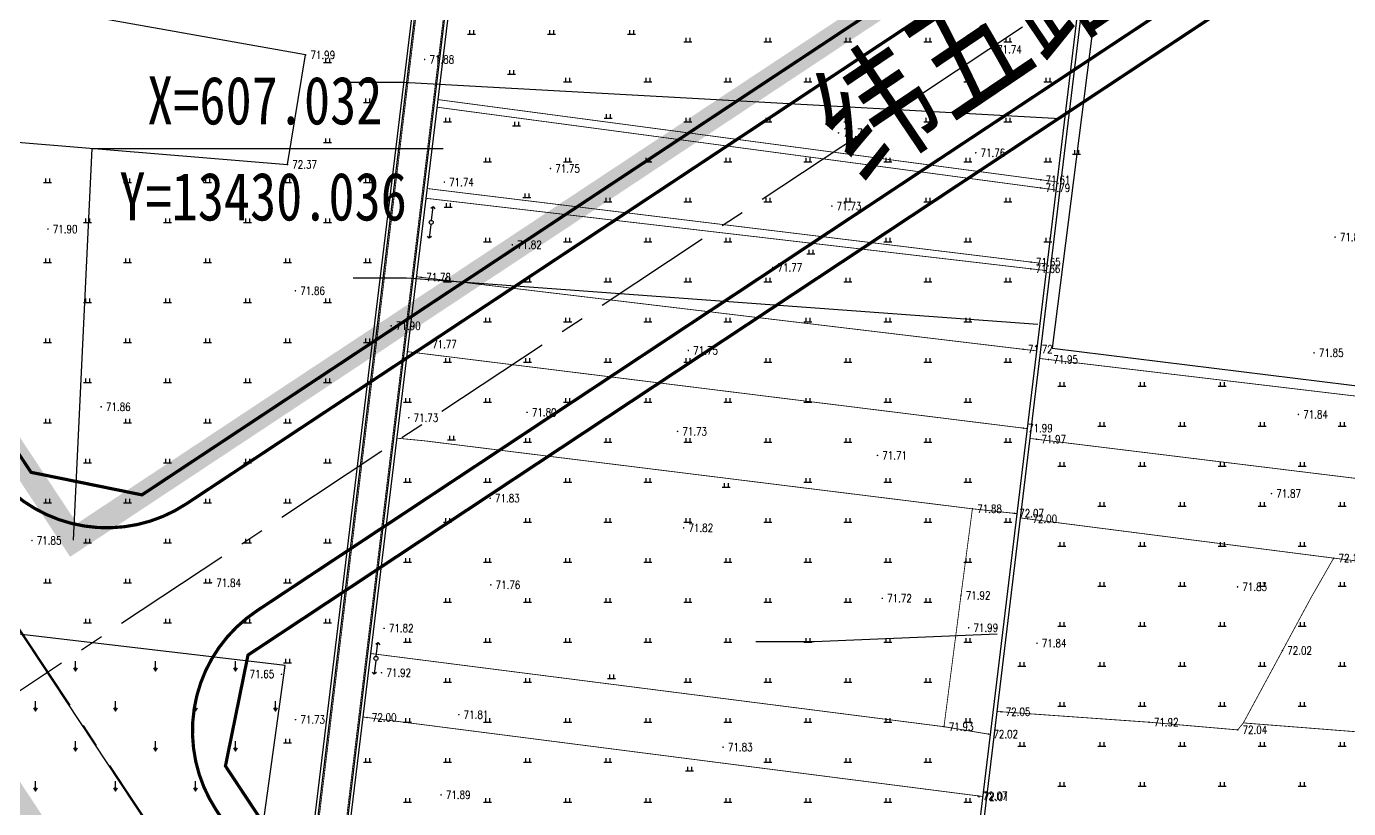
# Model space of a CAD drawing. Extents: x 10519 to 17598, y -625 to 2857.
# Drawn here: x 13424.2 to 13589.3, y 573.5 to 671.2 of the extents above; entities that cross this region are included whole.
import ezdxf
from ezdxf.enums import TextEntityAlignment as Align

# ---------------------------------------------------------------- set-up
doc = ezdxf.new("R2010")
doc.units = 0
doc.header["$MEASUREMENT"] = 0
for name, pattern in [('CENTER', [2, 1.25, -0.25, 0.25, -0.25]), ('CENTERX2', [4, 2.5, -0.5, 0.5, -0.5]), ('L94', [8, 5, -1.5, 0, -1.5])]:
    doc.linetypes.add(name, pattern=pattern)
doc.layers.get('0').update_dxf_attribs({"linetype": 'CONTINUOUS'})
for name, color, linetype in [('00000衢化东路中线', 1, 'CENTER'), ('00000道路边线', 2, 'CONTINUOUS'), ('000道路名称', 6, 'CONTINUOUS'), ('ASSIST', 252, 'CONTINUOUS'), ('DM-坐标', 7, 'CONTINUOUS'), ('GCD', 224, 'CONTINUOUS'), ('JZD', 1, 'CONTINUOUS'), ('ZJ', 7, 'CONTINUOUS')]:
    doc.layers.add(name, color=color, linetype=linetype)
doc.styles.add('DIMST', font='SimSun.ttf', dxfattribs={"width": 0.8})
doc.styles.add('HZ', font='txt8.shx', dxfattribs={"width": 0.8, "bigfont": 'hz.shx'})
doc.styles.add('黑体', font='SIMHEI.TTF', dxfattribs={"width": 0.8})

# ---------------------------------------------------------------- blocks, each defined once
blk = doc.blocks.new('gc120')
for p, q in [((-0.5, 0.87), (0, 0)), ((0, 0), (0, 2.5)), ((0, 0), (0.5, 0.87))]:
    blk.add_line(p, q)
blk = doc.blocks.new('gc119')
for p, q in [((-1, 0), (1, 0)), ((-0.5, 1), (-0.5, 0)), ((0.5, 1), (0.5, 0))]:
    blk.add_line(p, q)
blk = doc.blocks.new('gc170')
at = {"linetype": 'Continuous'}
blk.add_circle((0, 0), 0.5, dxfattribs=at)
blk = doc.blocks.new('gc013b')
at = {"linetype": 'Continuous'}
blk.add_line((0.5, 0), (4, 0), dxfattribs=at)
at = {"linetype": 'Continuous', "flags": 128}
blk.add_lwpolyline([(3.5, 0.5), (4, 0), (3.5, -0.5)], dxfattribs=at)
blk = doc.blocks.new('GC200')
at = {"linetype": 'Continuous', "const_width": 0.2, "flags": 128}
blk.add_lwpolyline([(-0.1, 0, 1), (0.1, 0, 1)], format="xyb", close=True, dxfattribs=at)

msp = doc.modelspace()

# ---------------------------------------------------------------- linework, layer by layer
at = {"layer": '00000衢化东路中线', "color": 6, "linetype": 'CENTERX2', "ltscale": 6}
for p, q in [((13562.07, 386.26), (13247.57, 861.47)), ((13562.07, 386.26), (13247.57, 861.47)), ((13708.73, 777.09), (13155.85, 411.18))]:
    msp.add_line(p, q, dxfattribs=at)
at = {"layer": '00000道路边线', "const_width": 0.4}
for points in [[(13407.08, 938.53, 0.283572), (13380.85, 937.69, -0.283572), (13407.08, 938.53), (13666.31, 789.88, -0.558152), (13667.29, 759.25), (13444.14, 611.57, -0.414214), (13419.19, 616.64), (13273.56, 836.7), (13406.28, 636.16)], [(13527, 647.22), (13452.97, 598.22, 0.414214), (13447.89, 573.28), (13556.46, 409.23, 0.342677), (13577.38, 402.16), (13603.04, 411.08, 0.034015), (13641.8, 427.57), (13798.93, 504.44), (13908.41, 558, 0.372894), (13921.22, 588.12), (13845.8, 822.07, 0.46943), (13824.38, 830.66), (13712.85, 770.22), (13452.97, 598.22)], [(13601.4, 415.8, 0.034046), (13639.57, 432.05), (13797.9, 509.5), (13908.94, 563.82, 0.372894), (13919.19, 587.92), (13843.78, 821.82, 0.46943), (13828.07, 828.11), (13714.91, 766.79), (13451.84, 592.68), (13449.02, 578.82), (13560.84, 409.86), (13572.73, 405.84), (13601.4, 415.8)]]:
    msp.add_lwpolyline(points, format="xyb", dxfattribs=at)
for points in [[(13277.03, 838.7), (13282.74, 866.76), (13385.61, 934.84), (13402.52, 935.38), (13666.5, 784.01), (13667.14, 763.95), (13438.59, 612.69), (13424.73, 615.51), (13277.03, 838.7), (13282.74, 866.76), (13385.61, 934.84), (13282.74, 866.76), (13277.03, 838.7), (13413.74, 632.12)], [(13538.65, 650.13), (13457.83, 596.64)]]:
    msp.add_lwpolyline(points, dxfattribs=at)
at = {"layer": 'ASSIST', "color": 252, "flags": 128}
msp.add_lwpolyline([(13247.56, 861.47), (13247.56, 861.47), (13394, 957), (13947, 617), (13562, 386)], close=True, dxfattribs=at)
at = {"layer": 'ASSIST', "color": 252}
for points in [[(13502.84, 891), (13479.65, 699.22), (13456.78, 510.27), (13451.96, 471.14), (13446.25, 424.72), (13440.27, 374.98)], [(13440.77, 374.87), (13446.75, 424.9), (13452.38, 470.47), (13457.17, 510.24), (13480.09, 699.1), (13503.35, 890.9)], [(13498.88, 891.45), (13498.86, 891.35), (13475.91, 702.23), (13450.69, 494.26), (13449.12, 483.2), (13448.56, 476.68), (13442.22, 424.55)], [(13442.64, 424.52), (13448.95, 476.03), (13476.24, 701.81), (13499.42, 891.27), (13499.43, 891.39)]]:
    msp.add_lwpolyline(points, dxfattribs=at)
at = {"layer": 'ASSIST', "color": 252, "const_width": 0.1, "flags": 128}
msp.add_lwpolyline([(13502.7, 891.02), (13479.84, 701.94), (13456.97, 512.99), (13452.15, 473.86), (13446.44, 427.44), (13440.45, 377.7)], dxfattribs=at)
at = {"layer": 'ASSIST', "color": 252, "const_width": 0.1}
msp.add_lwpolyline([(13443.12, 427.41), (13449.44, 478.92), (13476.72, 704.7), (13499.56, 891.37)], dxfattribs=at)
at = {"layer": 'ASSIST', "color": 252, "elevation": 71.93, "flags": 128}
msp.add_lwpolyline([(13535.03, 499.29), (13563.65, 736.52), (13574.2, 826.72), (13580.68, 880.33)], dxfattribs=at)
at = {"layer": 'ASSIST', "color": 252, "flags": 128}
for points in [[(13563.01, 735.45), (13534.5, 499.34)], [(13372.04, 519.52), (13447.91, 510.66), (13451.78, 539.1), (13455.61, 538.92), (13458.89, 565.47), (13453, 566.11), (13456.47, 591.38), (13381.77, 600.18)]]:
    msp.add_lwpolyline(points, dxfattribs=at)
for points, elevation in [([(13637.13, 679.14), (13559.66, 688.79), (13552.33, 631.01), (13629.89, 621.44)], 71.87), ([(13456.77, 653.96), (13459.04, 667.65), (13395.66, 678.96), (13391.75, 659.32)], 72.37)]:
    msp.add_lwpolyline(points, close=True, dxfattribs=dict(at, elevation=elevation))
at = {"layer": 'ASSIST', "color": 252, "const_width": 0.1, "flags": 128}
for points, elevation in [([(13475.48, 661.12), (13552.79, 650.78)], 71.79), ([(13552.91, 651.79), (13475.6, 662.07)], 71.61), ([(13551.67, 641.53), (13474.25, 650.96)], 71.65), ([(13474.1, 649.74), (13551.57, 640.71)], 71.72), ([(13472.91, 639.94), (13550.36, 630.68)], 71.78), ([(13549.19, 620.97), (13471.78, 630.58)], 71.98), ([(13550.77, 629.73), (13630.85, 620.2)], 71.95), ([(13470.47, 619.77), (13473.84, 619.45), (13542.35, 610.95), (13547.9, 610.35)], 71.73), ([(13549.56, 619.74), (13629.57, 609.93)], 71.97), ([(13538.8, 583.73), (13540.92, 600.13), (13542.35, 610.95)], 71.93), ([(13628.3, 599.75), (13587.49, 604.79), (13548.36, 609.81)], 72.12), ([(13587.49, 604.79), (13584.67, 599.87), (13581.09, 593.24), (13576.2, 584.2), (13575.5, 583.33), (13564.42, 584.29), (13545.45, 585.63)], 72.12), ([(13544.57, 582.77), (13538.8, 583.73), (13467.2, 592.87)], 71.93), ([(13466.24, 584.94), (13543.64, 575.01)], 72), ([(13625.85, 580.14), (13622.38, 581.36), (13610.68, 582.08), (13608.17, 581.7), (13576.2, 584.2)], 72.15)]:
    msp.add_lwpolyline(points, dxfattribs=dict(at, elevation=elevation))
at = {"layer": 'DM-坐标', "linetype": 'ByBlock'}
msp.add_line((13432.36, 655.97, 72.37), (13476.22, 655.97, 72.37), dxfattribs=at)
at = {"layer": 'DM-坐标', "linetype": 'ByBlock', "elevation": 72.37}
msp.add_lwpolyline([(13430.04, 607.03), (13432.36, 655.97)], dxfattribs=at)
at = {"layer": 'JZD', "linetype": 'L94', "ltscale": 2, "flags": 128}
msp.add_lwpolyline([(13268.34, 851.36, 3, 3, 0), (13248.54, 838.27, 3, 3, 0), (13558.91, 369.28, 3, 3, 0), (13611.24, 387.46, 3, 3, 0.033868), (13652.96, 405.2, 3, 3, 0), (13913.06, 532.44, 3, 3, 0), (13894.6, 572.84, 3, 3, 0), (13860.14, 593.14, 3, 3, 0), (13886.5, 637.91, 3, 3, 0.035272), (13890.89, 646.74, 3, 3, 0), (13896.13, 659.44, 3, 3, 0), (13836.59, 844.12, 3, 3, 0), (13693.23, 768.68, 3, 3, 0), (13683.08, 774.5, 3, 3, 0), (13430.04, 607.03, 3, 3, 0), (13268.34, 851.36, 0, 0, 0)], format="xyseb", dxfattribs=at)
at = {"layer": 'ZJ', "linetype": 'ByBlock'}
for p, q in [((13471.23, 664.2), (13463.97, 664.2)), ((13553.3, 659.69), (13471.23, 664.2)), ((13471.66, 639.76), (13464.97, 639.76)), ((13550.51, 633.97), (13471.66, 639.76)), ((13545.44, 595.29), (13522.57, 594.34)), ((13522.57, 594.34), (13515.31, 594.34))]:
    msp.add_line(p, q, dxfattribs=at)

# ---------------------------------------------------------------- block references
at = {"layer": 'ASSIST', "color": 252, "xscale": 0.5, "yscale": 0.5}
for name, p in [('gc119', (13479.77, 670.25)), ('gc119', (13489.77, 670.25)), ('gc119', (13499.77, 670.25)), ('gc119', (13506.78, 669.29)), ('gc119', (13516.78, 669.29)), ('gc119', (13526.78, 669.29)), ('gc119', (13536.78, 669.29)), ('gc119', (13546.78, 669.29)), ('gc119', (13461.77, 666.71)), ('gc119', (13484.77, 665.25)), ('gc119', (13491.78, 664.29)), ('gc119', (13501.78, 664.29)), ('gc119', (13511.78, 664.29)), ('gc119', (13521.78, 664.29)), ('gc119', (13531.78, 664.29)), ('gc119', (13541.78, 664.29)), ('gc119', (13551.78, 664.29)), ('gc119', (13466.77, 661.71)), ('gc119', (13476.78, 659.29)), ('gc119', (13485.37, 658.81)), ('gc119', (13496.82, 659.75)), ('gc119', (13506.78, 659.29)), ('gc119', (13516.78, 659.29)), ('gc119', (13526.78, 659.29)), ('gc119', (13536.78, 659.29)), ('gc119', (13546.78, 659.29)), ('gc119', (13461.77, 656.71)), ('gc119', (13481.78, 654.29)), ('gc119', (13491.78, 654.29)), ('gc119', (13501.78, 654.29)), ('gc119', (13511.78, 654.29)), ('gc119', (13521.78, 654.29)), ('gc119', (13531.78, 654.29)), ('gc119', (13541.78, 654.29)), ('gc119', (13551.78, 654.29)), ('gc119', (13555.36, 655.24)), ('gc119', (13426.77, 651.71)), ('gc119', (13436.77, 651.71)), ('gc119', (13446.77, 651.71)), ('gc119', (13456.77, 651.71)), ('gc119', (13466.77, 651.71)), ('gc119', (13486.67, 649.86)), ('gc119', (13496.78, 649.29)), ('gc119', (13506.78, 649.29)), ('gc119', (13516.78, 649.29)), ('gc119', (13526.78, 649.29)), ('gc119', (13536.78, 649.29)), ('gc119', (13546.78, 649.29)), ('gc119', (13476.87, 648.65)), ('gc119', (13431.77, 646.71)), ('gc119', (13441.77, 646.71)), ('gc119', (13451.77, 646.71)), ('gc119', (13461.77, 646.71)), ('gc170', (13474.73, 646.73)), ('gc119', (13481.78, 644.29)), ('gc119', (13491.78, 644.29)), ('gc119', (13501.78, 644.29)), ('gc119', (13511.78, 644.29)), ('gc119', (13531.78, 644.29)), ('gc119', (13541.78, 644.29)), ('gc119', (13551.78, 644.29)), ('gc119', (13522.18, 642.8)), ('gc119', (13426.77, 641.71)), ('gc119', (13436.77, 641.71)), ('gc119', (13446.77, 641.71)), ('gc119', (13456.77, 641.71)), ('gc119', (13466.77, 641.71)), ('gc119', (13476.78, 639.29)), ('gc119', (13486.78, 639.29)), ('gc119', (13496.78, 639.29)), ('gc119', (13506.78, 639.29)), ('gc119', (13516.78, 639.29)), ('gc119', (13526.78, 639.29)), ('gc119', (13536.78, 639.29)), ('gc119', (13546.78, 639.29)), ('gc119', (13431.77, 636.71)), ('gc119', (13441.77, 636.71)), ('gc119', (13451.77, 636.71)), ('gc119', (13461.77, 636.71)), ('gc119', (13481.78, 634.29)), ('gc119', (13491.78, 634.29)), ('gc119', (13501.78, 634.29)), ('gc119', (13511.78, 634.29)), ('gc119', (13521.78, 634.29)), ('gc119', (13531.78, 634.29)), ('gc119', (13541.78, 634.29)), ('gc119', (13426.77, 631.71)), ('gc119', (13436.77, 631.71)), ('gc119', (13446.77, 631.71)), ('gc119', (13456.77, 631.71)), ('gc119', (13466.77, 631.71)), ('gc119', (13476.78, 629.29)), ('gc119', (13486.78, 629.29)), ('gc119', (13496.78, 629.29)), ('gc119', (13506.78, 629.29)), ('gc119', (13516.78, 629.29)), ('gc119', (13526.78, 629.29)), ('gc119', (13536.78, 629.29)), ('gc119', (13546.78, 629.29)), ('gc119', (13431.77, 626.71)), ('gc119', (13441.77, 626.71)), ('gc119', (13451.77, 626.71)), ('gc119', (13461.77, 626.71)), ('gc119', (13553.54, 626.29)), ('gc119', (13563.54, 626.29)), ('gc119', (13573.54, 626.29)), ('gc119', (13471.78, 624.29)), ('gc119', (13481.78, 624.29)), ('gc119', (13491.78, 624.29)), ('gc119', (13501.78, 624.29)), ('gc119', (13511.78, 624.29)), ('gc119', (13521.78, 624.29)), ('gc119', (13531.78, 624.29)), ('gc119', (13541.78, 624.29)), ('gc119', (13426.77, 621.71)), ('gc119', (13436.77, 621.71)), ('gc119', (13446.77, 621.71)), ('gc119', (13456.77, 621.71)), ('gc119', (13558.54, 621.29)), ('gc119', (13568.54, 621.29)), ('gc119', (13578.54, 621.29)), ('gc119', (13588.54, 621.29)), ('gc119', (13477.25, 619.55)), ('gc119', (13486.78, 619.29)), ('gc119', (13496.78, 619.29)), ('gc119', (13506.78, 619.29)), ('gc119', (13516.78, 619.29)), ('gc119', (13526.78, 619.29)), ('gc119', (13536.78, 619.29)), ('gc119', (13546.78, 619.29)), ('gc119', (13431.77, 616.71)), ('gc119', (13441.77, 616.71)), ('gc119', (13451.77, 616.71)), ('gc119', (13461.77, 616.71)), ('gc119', (13553.54, 616.29)), ('gc119', (13563.54, 616.29)), ('gc119', (13573.54, 616.29)), ('gc119', (13583.54, 616.29)), ('gc119', (13471.78, 614.29)), ('gc119', (13481.78, 614.29)), ('gc119', (13491.78, 614.29)), ('gc119', (13501.78, 614.29)), ('gc119', (13521.78, 614.29)), ('gc119', (13531.78, 614.29)), ('gc119', (13541.78, 614.29)), ('gc119', (13511.57, 613.65)), ('gc119', (13426.77, 611.71)), ('gc119', (13436.77, 611.71)), ('gc119', (13446.77, 611.71)), ('gc119', (13456.77, 611.71)), ('gc119', (13558.54, 611.29)), ('gc119', (13568.54, 611.29)), ('gc119', (13578.54, 611.29)), ('gc119', (13588.54, 611.29)), ('gc119', (13476.78, 609.29)), ('gc119', (13486.78, 609.29)), ('gc119', (13496.78, 609.29)), ('gc119', (13506.78, 609.29)), ('gc119', (13516.78, 609.29)), ('gc119', (13526.78, 609.29)), ('gc119', (13536.78, 609.29)), ('gc119', (13546.78, 609.29)), ('gc119', (13431.77, 606.71)), ('gc119', (13441.77, 606.71)), ('gc119', (13451.77, 606.71)), ('gc119', (13461.77, 606.71)), ('gc119', (13553.54, 606.29)), ('gc119', (13563.54, 606.29)), ('gc119', (13573.54, 606.29)), ('gc119', (13583.54, 606.29)), ('gc119', (13471.78, 604.29)), ('gc119', (13481.78, 604.29)), ('gc119', (13491.78, 604.29)), ('gc119', (13501.78, 604.29)), ('gc119', (13511.78, 604.29)), ('gc119', (13521.78, 604.29)), ('gc119', (13531.78, 604.29)), ('gc119', (13541.78, 604.29)), ('gc119', (13426.77, 601.71)), ('gc119', (13436.77, 601.71)), ('gc119', (13446.77, 601.71)), ('gc119', (13456.77, 601.71)), ('gc119', (13558.54, 601.29)), ('gc119', (13568.54, 601.29)), ('gc119', (13578.54, 601.29)), ('gc119', (13588.54, 601.29)), ('gc119', (13476.78, 599.29)), ('gc119', (13486.78, 599.29)), ('gc119', (13496.78, 599.29)), ('gc119', (13506.78, 599.29)), ('gc119', (13516.78, 599.29)), ('gc119', (13526.78, 599.29)), ('gc119', (13536.78, 599.29)), ('gc119', (13431.77, 596.71)), ('gc119', (13441.77, 596.71)), ('gc119', (13451.77, 596.71)), ('gc119', (13461.77, 596.71)), ('gc119', (13553.54, 596.29)), ('gc119', (13563.54, 596.29)), ('gc119', (13573.54, 596.29)), ('gc119', (13583.54, 596.29)), ('gc119', (13471.78, 594.29)), ('gc119', (13481.78, 594.29)), ('gc119', (13491.78, 594.29)), ('gc119', (13501.78, 594.29)), ('gc119', (13511.78, 594.29)), ('gc119', (13521.78, 594.29)), ('gc119', (13531.78, 594.29)), ('gc119', (13541.78, 594.29)), ('gc120', (13430.27, 590.66)), ('gc120', (13440.27, 590.66)), ('gc120', (13450.27, 590.66)), ('gc119', (13456.77, 591.71)), ('gc170', (13467.83, 592.26)), ('gc119', (13548.54, 591.29)), ('gc119', (13558.54, 591.29)), ('gc119', (13568.54, 591.29)), ('gc119', (13578.54, 591.29)), ('gc119', (13588.54, 591.29)), ('gc119', (13476.78, 589.29)), ('gc119', (13486.78, 589.29)), ('gc119', (13497.24, 589.77)), ('gc119', (13506.78, 589.29)), ('gc119', (13516.78, 589.29)), ('gc119', (13526.78, 589.29)), ('gc119', (13536.78, 589.29)), ('gc120', (13425.27, 585.66)), ('gc120', (13435.27, 585.66)), ('gc120', (13445.27, 585.66)), ('gc120', (13455.27, 585.66)), ('gc119', (13553.54, 586.29)), ('gc119', (13563.54, 586.29)), ('gc119', (13573.54, 586.29)), ('gc119', (13583.54, 586.29)), ('gc119', (13471.78, 584.29)), ('gc119', (13481.78, 584.29)), ('gc119', (13491.78, 584.29)), ('gc119', (13501.78, 584.29)), ('gc119', (13511.78, 584.29)), ('gc119', (13521.78, 584.29)), ('gc119', (13531.78, 584.29)), ('gc119', (13541.78, 584.29)), ('gc120', (13430.27, 580.66)), ('gc120', (13440.27, 580.66)), ('gc120', (13450.27, 580.66)), ('gc119', (13456.77, 581.71)), ('gc119', (13548.54, 581.29)), ('gc119', (13558.54, 581.29)), ('gc119', (13568.54, 581.29)), ('gc119', (13578.54, 581.29)), ('gc119', (13588.54, 581.29)), ('gc119', (13466.78, 579.29)), ('gc119', (13476.78, 579.29)), ('gc119', (13486.78, 579.29)), ('gc119', (13496.78, 579.29)), ('gc119', (13507, 578.21)), ('gc119', (13516.78, 579.29)), ('gc119', (13526.78, 579.29)), ('gc119', (13536.78, 579.29)), ('gc120', (13425.27, 575.66)), ('gc120', (13435.27, 575.66)), ('gc120', (13445.27, 575.66)), ('gc119', (13553.54, 576.29)), ('gc119', (13563.54, 576.29)), ('gc119', (13573.54, 576.29)), ('gc119', (13583.54, 576.29)), ('gc119', (13471.78, 574.29)), ('gc119', (13481.78, 574.29)), ('gc119', (13491.78, 574.29)), ('gc119', (13501.78, 574.29)), ('gc119', (13511.78, 574.29)), ('gc119', (13521.78, 574.29)), ('gc119', (13531.78, 574.29)), ('gc119', (13541.78, 574.29))]:
    msp.add_blockref(name, p, dxfattribs=at)
at = {"layer": 'ASSIST', "color": 252}
ref = msp.add_blockref('GC200', (13459.04, 667.65, 71.99), dxfattribs=dict(at, xscale=0.5, yscale=0.5, zscale=0.5))
ref.add_attrib('height', '71.99', dxfattribs={"layer": 'GCD', "linetype": 'Continuous', "height": 1, "style": 'HZ', "width": 0.8}).set_placement((13459.64, 667.65, 71.99), align=Align.MIDDLE_LEFT)
ref = msp.add_blockref('GC200', (13473.91, 667.09, 71.88), dxfattribs=dict(at, xscale=0.5, yscale=0.5, zscale=0.5))
ref.add_attrib('height', '71.88', dxfattribs={"layer": 'GCD', "linetype": 'Continuous', "height": 1, "style": 'HZ', "width": 0.8}).set_placement((13474.51, 667.09, 71.88), align=Align.MIDDLE_LEFT)
ref = msp.add_blockref('GC200', (13544.83, 668.35, 71.74), dxfattribs=dict(at, xscale=0.5, yscale=0.5, zscale=0.5))
ref.add_attrib('height', '71.74', dxfattribs={"layer": 'GCD', "linetype": 'Continuous', "height": 1, "style": 'HZ', "width": 0.8}).set_placement((13545.43, 668.35, 71.74), align=Align.MIDDLE_LEFT)
ref = msp.add_blockref('GC200', (13525.62, 657.91, 71.79), dxfattribs=dict(at, xscale=0.5, yscale=0.5, zscale=0.5))
ref.add_attrib('height', '71.79', dxfattribs={"layer": 'GCD', "linetype": 'Continuous', "height": 1, "style": 'HZ', "width": 0.8}).set_placement((13526.22, 657.91, 71.79), align=Align.MIDDLE_LEFT)
ref = msp.add_blockref('GC200', (13542.77, 655.43, 71.76), dxfattribs=dict(at, xscale=0.5, yscale=0.5, zscale=0.5))
ref.add_attrib('height', '71.76', dxfattribs={"layer": 'GCD', "linetype": 'Continuous', "height": 1, "style": 'HZ', "width": 0.8}).set_placement((13543.37, 655.43, 71.76), align=Align.MIDDLE_LEFT)
ref = msp.add_blockref('GC200', (13456.77, 653.96, 72.37), dxfattribs=dict(at, xscale=0.5, yscale=0.5, zscale=0.5))
ref.add_attrib('height', '72.37', dxfattribs={"layer": 'GCD', "linetype": 'Continuous', "height": 1, "style": 'HZ', "width": 0.8}).set_placement((13457.37, 653.96, 72.37), align=Align.MIDDLE_LEFT)
ref = msp.add_blockref('GC200', (13489.63, 653.46, 71.75), dxfattribs=dict(at, xscale=0.5, yscale=0.5, zscale=0.5))
ref.add_attrib('height', '71.75', dxfattribs={"layer": 'GCD', "linetype": 'Continuous', "height": 1, "style": 'HZ', "width": 0.8}).set_placement((13490.23, 653.46, 71.75), align=Align.MIDDLE_LEFT)
ref = msp.add_blockref('GC200', (13550.9, 652.05, 71.61), dxfattribs=dict(at, xscale=0.5, yscale=0.5, zscale=0.5))
ref.add_attrib('height', '71.61', dxfattribs={"layer": 'GCD', "linetype": 'Continuous', "height": 1, "style": 'HZ', "width": 0.8}).set_placement((13551.5, 652.05, 71.61), align=Align.MIDDLE_LEFT)
ref = msp.add_blockref('GC200', (13476.37, 651.76, 71.74), dxfattribs=dict(at, xscale=0.5, yscale=0.5, zscale=0.5))
ref.add_attrib('height', '71.74', dxfattribs={"layer": 'GCD', "linetype": 'Continuous', "height": 1, "style": 'HZ', "width": 0.8}).set_placement((13476.97, 651.76, 71.74), align=Align.MIDDLE_LEFT)
ref = msp.add_blockref('GC200', (13550.88, 651.04, 71.79), dxfattribs=dict(at, xscale=0.5, yscale=0.5, zscale=0.5))
ref.add_attrib('height', '71.79', dxfattribs={"layer": 'GCD', "linetype": 'Continuous', "height": 1, "style": 'HZ', "width": 0.8}).set_placement((13551.48, 651.04, 71.79), align=Align.MIDDLE_LEFT)
ref = msp.add_blockref('GC200', (13524.79, 648.77, 71.73), dxfattribs=dict(at, xscale=0.5, yscale=0.5, zscale=0.5))
ref.add_attrib('height', '71.73', dxfattribs={"layer": 'GCD', "linetype": 'Continuous', "height": 1, "style": 'HZ', "width": 0.8}).set_placement((13525.39, 648.77, 71.73), align=Align.MIDDLE_LEFT)
for p, xscale, yscale, rotation in [((13474.73, 646.73), 0.4999999999717501, 0.5, 82.93553722007202), ((13474.73, 646.73, 0.22), 0.5000000001875756, 0.5, 262.9864904660041), ((13467.83, 592.26), 0.4999999999717501, 0.5, 82.93553722007202), ((13467.83, 592.26), 0.4999999999999998, 0.4999999999999998, 263.5090845941402)]:
    msp.add_blockref('gc013b', p, dxfattribs=dict(at, xscale=xscale, yscale=yscale, rotation=rotation))
ref = msp.add_blockref('GC200', (13426.85, 645.9, 71.9), dxfattribs=dict(at, xscale=0.5, yscale=0.5, zscale=0.5))
ref.add_attrib('height', '71.90', dxfattribs={"layer": 'GCD', "linetype": 'Continuous', "height": 1, "style": 'HZ', "width": 0.8}).set_placement((13427.45, 645.9, 71.9), align=Align.MIDDLE_LEFT)
ref = msp.add_blockref('GC200', (13484.86, 643.94, 71.82), dxfattribs=dict(at, xscale=0.5, yscale=0.5, zscale=0.5))
ref.add_attrib('height', '71.82', dxfattribs={"layer": 'GCD', "linetype": 'Continuous', "height": 1, "style": 'HZ', "width": 0.8}).set_placement((13485.46, 643.94, 71.82), align=Align.MIDDLE_LEFT)
ref = msp.add_blockref('GC200', (13587.66, 644.89, 71.83), dxfattribs=dict(at, xscale=0.5, yscale=0.5, zscale=0.5))
ref.add_attrib('height', '71.83', dxfattribs={"layer": 'GCD', "linetype": 'Continuous', "height": 1, "style": 'HZ', "width": 0.8}).set_placement((13588.26, 644.89, 71.83), align=Align.MIDDLE_LEFT)
ref = msp.add_blockref('GC200', (13517.4, 641.09, 71.77), dxfattribs=dict(at, xscale=0.5, yscale=0.5, zscale=0.5))
ref.add_attrib('height', '71.77', dxfattribs={"layer": 'GCD', "linetype": 'Continuous', "height": 1, "style": 'HZ', "width": 0.8}).set_placement((13518, 641.09, 71.77), align=Align.MIDDLE_LEFT)
ref = msp.add_blockref('GC200', (13549.65, 640.93, 71.66), dxfattribs=dict(at, xscale=0.5, yscale=0.5, zscale=0.5))
ref.add_attrib('height', '71.66', dxfattribs={"layer": 'GCD', "linetype": 'Continuous', "height": 1, "style": 'HZ', "width": 0.8}).set_placement((13550.25, 640.93, 71.66), align=Align.MIDDLE_LEFT)
ref = msp.add_blockref('GC200', (13549.69, 641.77, 71.65), dxfattribs=dict(at, xscale=0.5, yscale=0.5, zscale=0.5))
ref.add_attrib('height', '71.65', dxfattribs={"layer": 'GCD', "linetype": 'Continuous', "height": 1, "style": 'HZ', "width": 0.8}).set_placement((13550.29, 641.77, 71.65), align=Align.MIDDLE_LEFT)
ref = msp.add_blockref('GC200', (13473.51, 639.87, 71.78), dxfattribs=dict(at, xscale=0.5, yscale=0.5, zscale=0.5))
ref.add_attrib('height', '71.78', dxfattribs={"layer": 'GCD', "linetype": 'Continuous', "height": 1, "style": 'HZ', "width": 0.8}).set_placement((13474.11, 639.87, 71.78), align=Align.MIDDLE_LEFT)
ref = msp.add_blockref('GC200', (13457.76, 638.19, 71.86), dxfattribs=dict(at, xscale=0.5, yscale=0.5, zscale=0.5))
ref.add_attrib('height', '71.86', dxfattribs={"layer": 'GCD', "linetype": 'Continuous', "height": 1, "style": 'HZ', "width": 0.8}).set_placement((13458.36, 638.19, 71.86), align=Align.MIDDLE_LEFT)
ref = msp.add_blockref('GC200', (13469.73, 633.81, 71.9), dxfattribs=dict(at, xscale=0.5, yscale=0.5, zscale=0.5))
ref.add_attrib('height', '71.90', dxfattribs={"layer": 'GCD', "linetype": 'Continuous', "height": 1, "style": 'HZ', "width": 0.8}).set_placement((13470.33, 633.81, 71.9), align=Align.MIDDLE_LEFT)
ref = msp.add_blockref('GC200', (13474.24, 631.5, 71.77), dxfattribs=dict(at, xscale=0.5, yscale=0.5, zscale=0.5))
ref.add_attrib('height', '71.77', dxfattribs={"layer": 'GCD', "linetype": 'Continuous', "height": 1, "style": 'HZ', "width": 0.8}).set_placement((13474.84, 631.5, 71.77), align=Align.MIDDLE_LEFT)
ref = msp.add_blockref('GC200', (13506.86, 630.74, 71.75), dxfattribs=dict(at, xscale=0.5, yscale=0.5, zscale=0.5))
ref.add_attrib('height', '71.75', dxfattribs={"layer": 'GCD', "linetype": 'Continuous', "height": 1, "style": 'HZ', "width": 0.8}).set_placement((13507.46, 630.74, 71.75), align=Align.MIDDLE_LEFT)
ref = msp.add_blockref('GC200', (13548.69, 630.88, 71.72), dxfattribs=dict(at, xscale=0.5, yscale=0.5, zscale=0.5))
ref.add_attrib('height', '71.72', dxfattribs={"layer": 'GCD', "linetype": 'Continuous', "height": 1, "style": 'HZ', "width": 0.8}).set_placement((13549.29, 630.88, 71.72), align=Align.MIDDLE_LEFT)
ref = msp.add_blockref('GC200', (13551.85, 629.6, 71.95), dxfattribs=dict(at, xscale=0.5, yscale=0.5, zscale=0.5))
ref.add_attrib('height', '71.95', dxfattribs={"layer": 'GCD', "linetype": 'Continuous', "height": 1, "style": 'HZ', "width": 0.8}).set_placement((13552.45, 629.6, 71.95), align=Align.MIDDLE_LEFT)
ref = msp.add_blockref('GC200', (13585.04, 630.43, 71.85), dxfattribs=dict(at, xscale=0.5, yscale=0.5, zscale=0.5))
ref.add_attrib('height', '71.85', dxfattribs={"layer": 'GCD', "linetype": 'Continuous', "height": 1, "style": 'HZ', "width": 0.8}).set_placement((13585.64, 630.43, 71.85), align=Align.MIDDLE_LEFT)
ref = msp.add_blockref('GC200', (13433.49, 623.69, 71.86), dxfattribs=dict(at, xscale=0.5, yscale=0.5, zscale=0.5))
ref.add_attrib('height', '71.86', dxfattribs={"layer": 'GCD', "linetype": 'Continuous', "height": 1, "style": 'HZ', "width": 0.8}).set_placement((13434.09, 623.69, 71.86), align=Align.MIDDLE_LEFT)
ref = msp.add_blockref('GC200', (13471.93, 622.33, 71.73), dxfattribs=dict(at, xscale=0.5, yscale=0.5, zscale=0.5))
ref.add_attrib('height', '71.73', dxfattribs={"layer": 'GCD', "linetype": 'Continuous', "height": 1, "style": 'HZ', "width": 0.8}).set_placement((13472.53, 622.33, 71.73), align=Align.MIDDLE_LEFT)
ref = msp.add_blockref('GC200', (13486.71, 623, 71.8), dxfattribs=dict(at, xscale=0.5, yscale=0.5, zscale=0.5))
ref.add_attrib('height', '71.80', dxfattribs={"layer": 'GCD', "linetype": 'Continuous', "height": 1, "style": 'HZ', "width": 0.8}).set_placement((13487.31, 623, 71.8), align=Align.MIDDLE_LEFT)
ref = msp.add_blockref('GC200', (13583.08, 622.74, 71.84), dxfattribs=dict(at, xscale=0.5, yscale=0.5, zscale=0.5))
ref.add_attrib('height', '71.84', dxfattribs={"layer": 'GCD', "linetype": 'Continuous', "height": 1, "style": 'HZ', "width": 0.8}).set_placement((13583.68, 622.74, 71.84), align=Align.MIDDLE_LEFT)
ref = msp.add_blockref('GC200', (13505.51, 620.62, 71.73), dxfattribs=dict(at, xscale=0.5, yscale=0.5, zscale=0.5))
ref.add_attrib('height', '71.73', dxfattribs={"layer": 'GCD', "linetype": 'Continuous', "height": 1, "style": 'HZ', "width": 0.8}).set_placement((13506.11, 620.62, 71.73), align=Align.MIDDLE_LEFT)
ref = msp.add_blockref('GC200', (13548.7, 621.03, 71.98), dxfattribs=dict(at, xscale=0.5, yscale=0.5, zscale=0.5))
ref.add_attrib('height', '71.99', dxfattribs={"layer": 'GCD', "linetype": 'Continuous', "height": 1, "style": 'HZ', "width": 0.8}).set_placement((13549.3, 621.03, 71.98), align=Align.MIDDLE_LEFT)
ref = msp.add_blockref('GC200', (13550.38, 619.64, 71.97), dxfattribs=dict(at, xscale=0.5, yscale=0.5, zscale=0.5))
ref.add_attrib('height', '71.97', dxfattribs={"layer": 'GCD', "linetype": 'Continuous', "height": 1, "style": 'HZ', "width": 0.8}).set_placement((13550.97, 619.64, 71.97), align=Align.MIDDLE_LEFT)
ref = msp.add_blockref('GC200', (13530.49, 617.62, 71.71), dxfattribs=dict(at, xscale=0.5, yscale=0.5, zscale=0.5))
ref.add_attrib('height', '71.71', dxfattribs={"layer": 'GCD', "linetype": 'Continuous', "height": 1, "style": 'HZ', "width": 0.8}).set_placement((13531.09, 617.62, 71.71), align=Align.MIDDLE_LEFT)
ref = msp.add_blockref('GC200', (13579.71, 612.85, 71.87), dxfattribs=dict(at, xscale=0.5, yscale=0.5, zscale=0.5))
ref.add_attrib('height', '71.87', dxfattribs={"layer": 'GCD', "linetype": 'Continuous', "height": 1, "style": 'HZ', "width": 0.8}).set_placement((13580.31, 612.85, 71.87), align=Align.MIDDLE_LEFT)
ref = msp.add_blockref('GC200', (13482.1, 612.27, 71.83), dxfattribs=dict(at, xscale=0.5, yscale=0.5, zscale=0.5))
ref.add_attrib('height', '71.83', dxfattribs={"layer": 'GCD', "linetype": 'Continuous', "height": 1, "style": 'HZ', "width": 0.8}).set_placement((13482.7, 612.27, 71.83), align=Align.MIDDLE_LEFT)
ref = msp.add_blockref('GC200', (13542.35, 610.95, 71.88), dxfattribs=dict(at, xscale=0.5, yscale=0.5, zscale=0.5))
ref.add_attrib('height', '71.88', dxfattribs={"layer": 'GCD', "linetype": 'Continuous', "height": 1, "style": 'HZ', "width": 0.8}).set_placement((13542.95, 610.95, 71.88), align=Align.MIDDLE_LEFT)
ref = msp.add_blockref('GC200', (13547.6, 610.39, 72.06), dxfattribs=dict(at, xscale=0.5, yscale=0.5, zscale=0.5))
ref.add_attrib('height', '72.07', dxfattribs={"layer": 'GCD', "linetype": 'Continuous', "height": 1, "style": 'HZ', "width": 0.8}).set_placement((13548.2, 610.39, 72.06), align=Align.MIDDLE_LEFT)
ref = msp.add_blockref('GC200', (13549.25, 609.7, 72), dxfattribs=dict(at, xscale=0.5, yscale=0.5, zscale=0.5))
ref.add_attrib('height', '72.00', dxfattribs={"layer": 'GCD', "linetype": 'Continuous', "height": 1, "style": 'HZ', "width": 0.8}).set_placement((13549.85, 609.7, 72), align=Align.MIDDLE_LEFT)
ref = msp.add_blockref('GC200', (13506.27, 608.57, 71.82), dxfattribs=dict(at, xscale=0.5, yscale=0.5, zscale=0.5))
ref.add_attrib('height', '71.82', dxfattribs={"layer": 'GCD', "linetype": 'Continuous', "height": 1, "style": 'HZ', "width": 0.8}).set_placement((13506.87, 608.57, 71.82), align=Align.MIDDLE_LEFT)
ref = msp.add_blockref('GC200', (13424.85, 606.99, 71.85), dxfattribs=dict(at, xscale=0.5, yscale=0.5, zscale=0.5))
ref.add_attrib('height', '71.85', dxfattribs={"layer": 'GCD', "linetype": 'Continuous', "height": 1, "style": 'HZ', "width": 0.8}).set_placement((13425.45, 606.99, 71.85), align=Align.MIDDLE_LEFT)
ref = msp.add_blockref('GC200', (13587.49, 604.79, 72.11), dxfattribs=dict(at, xscale=0.5, yscale=0.5, zscale=0.5))
ref.add_attrib('height', '72.11', dxfattribs={"layer": 'GCD', "linetype": 'Continuous', "height": 1, "style": 'HZ', "width": 0.8}).set_placement((13588.09, 604.79, 72.11), align=Align.MIDDLE_LEFT)
ref = msp.add_blockref('GC200', (13447.27, 601.71, 71.84), dxfattribs=dict(at, xscale=0.5, yscale=0.5, zscale=0.5))
ref.add_attrib('height', '71.84', dxfattribs={"layer": 'GCD', "linetype": 'Continuous', "height": 1, "style": 'HZ', "width": 0.8}).set_placement((13447.87, 601.71, 71.84), align=Align.MIDDLE_LEFT)
ref = msp.add_blockref('GC200', (13482.18, 601.44, 71.76), dxfattribs=dict(at, xscale=0.5, yscale=0.5, zscale=0.5))
ref.add_attrib('height', '71.76', dxfattribs={"layer": 'GCD', "linetype": 'Continuous', "height": 1, "style": 'HZ', "width": 0.8}).set_placement((13482.78, 601.44, 71.76), align=Align.MIDDLE_LEFT)
ref = msp.add_blockref('GC200', (13575.48, 601.2, 71.83), dxfattribs=dict(at, xscale=0.5, yscale=0.5, zscale=0.5))
ref.add_attrib('height', '71.83', dxfattribs={"layer": 'GCD', "linetype": 'Continuous', "height": 1, "style": 'HZ', "width": 0.8}).set_placement((13576.08, 601.2, 71.83), align=Align.MIDDLE_LEFT)
ref = msp.add_blockref('GC200', (13531.09, 599.77, 71.72), dxfattribs=dict(at, xscale=0.5, yscale=0.5, zscale=0.5))
ref.add_attrib('height', '71.72', dxfattribs={"layer": 'GCD', "linetype": 'Continuous', "height": 1, "style": 'HZ', "width": 0.8}).set_placement((13531.69, 599.77, 71.72), align=Align.MIDDLE_LEFT)
ref = msp.add_blockref('GC200', (13540.92, 600.13, 71.92), dxfattribs=dict(at, xscale=0.5, yscale=0.5, zscale=0.5))
ref.add_attrib('height', '71.92', dxfattribs={"layer": 'GCD', "linetype": 'Continuous', "height": 1, "style": 'HZ', "width": 0.8}).set_placement((13541.52, 600.13, 71.92), align=Align.MIDDLE_LEFT)
ref = msp.add_blockref('GC200', (13468.84, 596.02, 71.82), dxfattribs=dict(at, xscale=0.5, yscale=0.5, zscale=0.5))
ref.add_attrib('height', '71.82', dxfattribs={"layer": 'GCD', "linetype": 'Continuous', "height": 1, "style": 'HZ', "width": 0.8}).set_placement((13469.44, 596.02, 71.82), align=Align.MIDDLE_LEFT)
ref = msp.add_blockref('GC200', (13541.88, 596.09, 71.99), dxfattribs=dict(at, xscale=0.5, yscale=0.5, zscale=0.5))
ref.add_attrib('height', '71.99', dxfattribs={"layer": 'GCD', "linetype": 'Continuous', "height": 1, "style": 'HZ', "width": 0.8}).set_placement((13542.48, 596.09, 71.99), align=Align.MIDDLE_LEFT)
ref = msp.add_blockref('GC200', (13550.42, 594.15, 71.84), dxfattribs=dict(at, xscale=0.5, yscale=0.5, zscale=0.5))
ref.add_attrib('height', '71.84', dxfattribs={"layer": 'GCD', "linetype": 'Continuous', "height": 1, "style": 'HZ', "width": 0.8}).set_placement((13551.02, 594.15, 71.84), align=Align.MIDDLE_LEFT)
ref = msp.add_blockref('GC200', (13581.09, 593.24, 72.02), dxfattribs=dict(at, xscale=0.5, yscale=0.5, zscale=0.5))
ref.add_attrib('height', '72.02', dxfattribs={"layer": 'GCD', "linetype": 'Continuous', "height": 1, "style": 'HZ', "width": 0.8}).set_placement((13581.69, 593.24, 72.02), align=Align.MIDDLE_LEFT)
ref = msp.add_blockref('GC200', (13456.03, 590.28, 71.65), dxfattribs=dict(at, xscale=0.5, yscale=0.5, zscale=0.5))
ref.add_attrib('height', '71.65', dxfattribs={"layer": 'GCD', "linetype": 'Continuous', "height": 1, "style": 'HZ', "width": 0.8}).set_placement((13452.03, 590.31, 71.65), align=Align.MIDDLE_LEFT)
ref = msp.add_blockref('GC200', (13468.53, 590.47, 71.92), dxfattribs=dict(at, xscale=0.5, yscale=0.5, zscale=0.5))
ref.add_attrib('height', '71.92', dxfattribs={"layer": 'GCD', "linetype": 'Continuous', "height": 1, "style": 'HZ', "width": 0.8}).set_placement((13469.13, 590.47, 71.92), align=Align.MIDDLE_LEFT)
ref = msp.add_blockref('GC200', (13457.78, 584.61, 71.73), dxfattribs=dict(at, xscale=0.5, yscale=0.5, zscale=0.5))
ref.add_attrib('height', '71.73', dxfattribs={"layer": 'GCD', "linetype": 'Continuous', "height": 1, "style": 'HZ', "width": 0.8}).set_placement((13458.38, 584.61, 71.73), align=Align.MIDDLE_LEFT)
ref = msp.add_blockref('GC200', (13466.71, 584.88, 72), dxfattribs=dict(at, xscale=0.5, yscale=0.5, zscale=0.5))
ref.add_attrib('height', '72.00', dxfattribs={"layer": 'GCD', "linetype": 'Continuous', "height": 1, "style": 'HZ', "width": 0.8}).set_placement((13467.31, 584.88, 72), align=Align.MIDDLE_LEFT)
ref = msp.add_blockref('GC200', (13478.18, 585.23, 71.81), dxfattribs=dict(at, xscale=0.5, yscale=0.5, zscale=0.5))
ref.add_attrib('height', '71.81', dxfattribs={"layer": 'GCD', "linetype": 'Continuous', "height": 1, "style": 'HZ', "width": 0.8}).set_placement((13478.78, 585.23, 71.81), align=Align.MIDDLE_LEFT)
ref = msp.add_blockref('GC200', (13545.91, 585.59, 72.05), dxfattribs=dict(at, xscale=0.5, yscale=0.5, zscale=0.5))
ref.add_attrib('height', '72.05', dxfattribs={"layer": 'GCD', "linetype": 'Continuous', "height": 1, "style": 'HZ', "width": 0.8}).set_placement((13546.51, 585.59, 72.05), align=Align.MIDDLE_LEFT)
ref = msp.add_blockref('GC200', (13564.42, 584.29, 71.92), dxfattribs=dict(at, xscale=0.5, yscale=0.5, zscale=0.5))
ref.add_attrib('height', '71.92', dxfattribs={"layer": 'GCD', "linetype": 'Continuous', "height": 1, "style": 'HZ', "width": 0.8}).set_placement((13565.02, 584.29, 71.92), align=Align.MIDDLE_LEFT)
ref = msp.add_blockref('GC200', (13538.8, 583.73, 71.93), dxfattribs=dict(at, xscale=0.5, yscale=0.5, zscale=0.5))
ref.add_attrib('height', '71.93', dxfattribs={"layer": 'GCD', "linetype": 'Continuous', "height": 1, "style": 'HZ', "width": 0.8}).set_placement((13539.4, 583.73, 71.93), align=Align.MIDDLE_LEFT)
ref = msp.add_blockref('GC200', (13544.37, 582.81, 72.02), dxfattribs=dict(at, xscale=0.5, yscale=0.5, zscale=0.5))
ref.add_attrib('height', '72.02', dxfattribs={"layer": 'GCD', "linetype": 'Continuous', "height": 1, "style": 'HZ', "width": 0.8}).set_placement((13544.97, 582.81, 72.02), align=Align.MIDDLE_LEFT)
ref = msp.add_blockref('GC200', (13575.5, 583.33, 72.04), dxfattribs=dict(at, xscale=0.5, yscale=0.5, zscale=0.5))
ref.add_attrib('height', '72.04', dxfattribs={"layer": 'GCD', "linetype": 'Continuous', "height": 1, "style": 'HZ', "width": 0.8}).set_placement((13576.1, 583.33, 72.04), align=Align.MIDDLE_LEFT)
ref = msp.add_blockref('GC200', (13511.2, 581.17, 71.83), dxfattribs=dict(at, xscale=0.5, yscale=0.5, zscale=0.5))
ref.add_attrib('height', '71.83', dxfattribs={"layer": 'GCD', "linetype": 'Continuous', "height": 1, "style": 'HZ', "width": 0.8}).set_placement((13511.8, 581.17, 71.83), align=Align.MIDDLE_LEFT)
ref = msp.add_blockref('GC200', (13475.96, 575.21, 71.89), dxfattribs=dict(at, xscale=0.5, yscale=0.5, zscale=0.5))
ref.add_attrib('height', '71.89', dxfattribs={"layer": 'GCD', "linetype": 'Continuous', "height": 1, "style": 'HZ', "width": 0.8}).set_placement((13476.56, 575.21, 71.89), align=Align.MIDDLE_LEFT)
ref = msp.add_blockref('GC200', (13543.05, 575.08, 72.07), dxfattribs=dict(at, xscale=0.5, yscale=0.5, zscale=0.5))
ref.add_attrib('height', '72.07', dxfattribs={"layer": 'GCD', "linetype": 'Continuous', "height": 1, "style": 'HZ', "width": 0.8}).set_placement((13543.65, 575.08, 72.07), align=Align.MIDDLE_LEFT)
ref = msp.add_blockref('GC200', (13543.17, 574.97, 72.01), dxfattribs=dict(at, xscale=0.5, yscale=0.5, zscale=0.5))
ref.add_attrib('height', '72.01', dxfattribs={"layer": 'GCD', "linetype": 'Continuous', "height": 1, "style": 'HZ', "width": 0.8}).set_placement((13543.77, 574.97, 72.01), align=Align.MIDDLE_LEFT)

# ---------------------------------------------------------------- texts
at = {"layer": '000道路名称', "color": 0, "style": '黑体', "width": 0.8}
msp.add_text('纬五路', height=12.5, rotation=34.0057, dxfattribs=at).set_placement((13528.19, 651.75))
at = {"layer": 'DM-坐标', "linetype": 'ByBlock', "style": 'DIMST', "width": 0.8}
for s, p in [('X=607.032', (13439.24, 658.97, 72.37)), ('Y=13430.036', (13435.77, 646.97, 72.37))]:
    msp.add_text(s, height=6, dxfattribs=at).set_placement(p)

doc.saveas('drawing.dxf')
